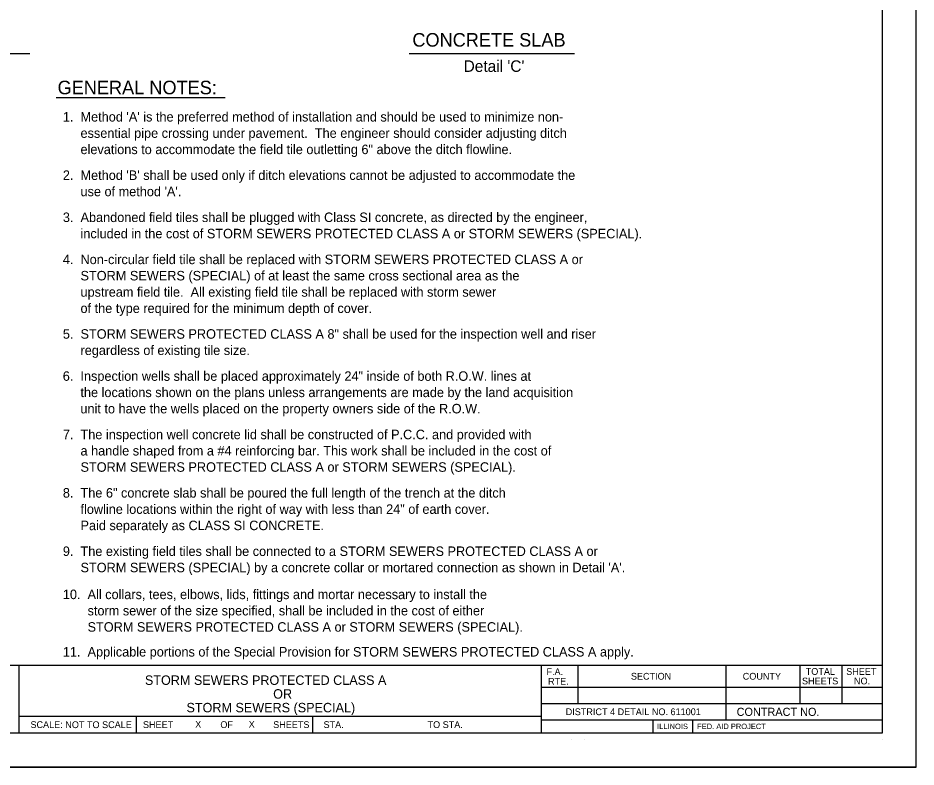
# Model space of a CAD drawing. Extents: x 0 to 2.83, y 0 to 1.83.
# Drawn here: x 1.73 to 2.833, y 0 to 0.92 of the extents above; entities that cross this region are included whole.
import ezdxf

# ---------------------------------------------------------------- set-up
doc = ezdxf.new("R2010")
doc.units = 0
for name, color, linetype in [('IDS_Notes', 7, 'Continuous'), ('RD_Pr_Roadway_Notes', 7, 'Continuous'), ('SH_General_Details', 7, 'Continuous'), ('SH_Printer_Plotting_Border', 7, 'Continuous')]:
    doc.layers.add(name, color=color, linetype=linetype)

msp = doc.modelspace()

# ---------------------------------------------------------------- linework, layer by layer
at = {"layer": 'RD_Pr_Roadway_Notes'}
for p, q in [((1.332, 0.8763), (1.7444, 0.8763)), ((2.2104, 0.8763), (2.4138, 0.8763)), ((1.7767, 0.8224), (1.9844, 0.8224))]:
    msp.add_line(p, q, dxfattribs=at)
at = {"layer": 'SH_General_Details'}
for p, q in [((2.8333, 0), (2.8333, 1.8333)), ((0.1667, 0.125), (2.7917, 0.125)), ((1.7312, 0.125), (1.7312, 0.0417)), ((2.3729, 0.125), (2.3729, 0.0417)), ((2.4179, 0.125), (2.4179, 0.0779)), ((2.5995, 0.125), (2.5995, 0.0579)), ((2.6905, 0.125), (2.6905, 0.0779)), ((2.7423, 0.125), (2.7423, 0.0779)), ((2.3729, 0.0979), (2.7917, 0.0979)), ((2.3729, 0.0779), (2.7917, 0.0779)), ((1.7312, 0.0625), (2.3729, 0.0625)), ((1.875, 0.0625), (1.875, 0.0417)), ((2.0917, 0.0625), (2.0917, 0.0417)), ((2.3729, 0.0579), (2.7917, 0.0579)), ((2.5101, 0.0579), (2.5101, 0.0417)), ((2.5585, 0.0579), (2.5585, 0.0417)), ((2.4095, 0.0333), (2.4095, 0.0333)), ((2.4262, 0.0333), (2.4262, 0.0333)), ((2.7917, 0.0333), (2.7917, 0.0333)), ((2.8333, 0), (0, 0))]:
    msp.add_line(p, q, dxfattribs=at)
msp.add_lwpolyline([(0.1667, 1.7917), (2.7917, 1.7917), (2.7917, 0.0417), (0.1667, 0.0417)], close=True, dxfattribs=at)
at = {"layer": 'SH_Printer_Plotting_Border'}
msp.add_lwpolyline([(0, 0), (2.8333, 0), (2.8333, 1.8333), (0, 1.8333)], close=True, dxfattribs=at)

# ---------------------------------------------------------------- texts
at = {"layer": 'IDS_Notes'}
for p in [(1.9477, 0.0483), (2.0134, 0.0483)]:
    msp.add_text('X', height=0.00833, dxfattribs=at).set_placement(p)
at = {"layer": 'RD_Pr_Roadway_Notes'}
for s, height, p in [('CONCRETE SLAB', 0.016667, (2.2145, 0.8847)), ("Detail 'C'", 0.01417, (2.2775, 0.8537)), ('GENERAL NOTES:', 0.016667, (1.7786, 0.8262)), ("1.  Method 'A' is the preferred method of installation and should be used to minimize non-", 0.011667, (1.7851, 0.7927)), ('     essential pipe crossing under pavement.  The engineer should consider adjusting ditch', 0.011667, (1.7851, 0.7727)), ('     elevations to accommodate the field tile outletting 6" above the ditch flowline.', 0.011667, (1.7851, 0.7527)), ("2.  Method 'B' shall be used only if ditch elevations cannot be adjusted to accommodate the", 0.011667, (1.7851, 0.721)), ("     use of method 'A'. ", 0.011667, (1.7851, 0.701)), ('3.  Abandoned field tiles shall be plugged with Class SI concrete, as directed by the engineer,', 0.011667, (1.7851, 0.6693)), ('     included in the cost of STORM SEWERS PROTECTED CLASS A or STORM SEWERS (SPECIAL). ', 0.011667, (1.7851, 0.6493)), ('4.  Non-circular field tile shall be replaced with STORM SEWERS PROTECTED CLASS A or', 0.011667, (1.7851, 0.6176)), ('     STORM SEWERS (SPECIAL) of at least the same cross sectional area as the', 0.011667, (1.7851, 0.5976)), ('     upstream field tile.  All existing field tile shall be replaced with storm sewer', 0.011667, (1.7851, 0.5776)), ('     of the type required for the minimum depth of cover.', 0.011667, (1.7851, 0.5576)), ('5.  STORM SEWERS PROTECTED CLASS A 8" shall be used for the inspection well and riser', 0.011667, (1.7851, 0.526)), ('     regardless of existing tile size.', 0.011667, (1.7851, 0.506)), ('6.  Inspection wells shall be placed approximately 24" inside of both R.O.W. lines at', 0.011667, (1.785, 0.4743)), ('     the locations shown on the plans unless arrangements are made by the land acquisition', 0.011667, (1.785, 0.4543)), ('     unit to have the wells placed on the property owners side of the R.O.W.', 0.011667, (1.785, 0.4343)), ('7.  The inspection well concrete lid shall be constructed of P.C.C. and provided with', 0.011667, (1.7851, 0.4026)), ('     a handle shaped from a #4 reinforcing bar. This work shall be included in the cost of', 0.011667, (1.7851, 0.3826)), ('     STORM SEWERS PROTECTED CLASS A or STORM SEWERS (SPECIAL).', 0.011667, (1.7851, 0.3626)), ('8.  The 6" concrete slab shall be poured the full length of the trench at the ditch', 0.011667, (1.7851, 0.3309)), ('     flowline locations within the right of way with less than 24" of earth cover.', 0.011667, (1.7851, 0.3109)), ('     Paid separately as CLASS SI CONCRETE.', 0.011667, (1.7851, 0.2909)), ('9.  The existing field tiles shall be connected to a STORM SEWERS PROTECTED CLASS A or', 0.011667, (1.7851, 0.2592)), ("     STORM SEWERS (SPECIAL) by a concrete collar or mortared connection as shown in Detail 'A'.", 0.011667, (1.7851, 0.2392)), ('10.  All collars, tees, elbows, lids, fittings and mortar necessary to install the', 0.011667, (1.7851, 0.2062)), ('       storm sewer of the size specified, shall be included in the cost of either', 0.011667, (1.7851, 0.1862)), ('       STORM SEWERS PROTECTED CLASS A or STORM SEWERS (SPECIAL).', 0.011667, (1.7851, 0.1662)), ('11.  Applicable portions of the Special Provision for STORM SEWERS PROTECTED CLASS A apply.', 0.011667, (1.7851, 0.1357))]:
    msp.add_text(s, height=height, dxfattribs=at).set_placement(p)
at = {"layer": 'SH_General_Details'}
for s, height, p in [('TOTAL', 0.00833, (2.6978, 0.1132)), ('SHEET', 0.00833, (2.7475, 0.1132)), ('STORM SEWERS PROTECTED CLASS A', 0.011573, (1.8859, 0.1009)), ('F.A.  ', 0.00833, (2.3793, 0.1129)), ('SECTION', 0.00833, (2.483, 0.1073)), ('COUNTY', 0.00833, (2.6204, 0.1073)), ('RTE.', 0.00833, (2.3812, 0.1012)), ('SHEETS', 0.00833, (2.6932, 0.1015)), ('NO.', 0.00833, (2.7571, 0.1015)), ('OR', 0.01157, (2.0435, 0.084)), ('STORM SEWERS (SPECIAL)', 0.011573, (1.937, 0.0672)), ('DISTRICT 4 DETAIL NO. 611001', 0.008333, (2.4029, 0.0637)), ('CONTRACT NO.      ', 0.01, (2.6129, 0.0628)), ('SCALE:          ', 0.008333, (1.7453, 0.0479)), ('NOT TO SCALE', 0.008333, (1.7881, 0.0478)), ('SHEET', 0.00833, (1.8835, 0.0479)), ('OF', 0.00833, (1.9786, 0.0479)), ('SHEETS', 0.00833, (2.0435, 0.0479)), ('STA.', 0.00833, (2.1054, 0.0479)), ('TO STA.', 0.00833, (2.2332, 0.0479)), ('ILLINOIS', 0.00667, (2.5152, 0.0466)), ('FED. AID PROJECT', 0.006667, (2.5644, 0.0466))]:
    msp.add_text(s, height=height, dxfattribs=at).set_placement(p)

doc.saveas('drawing.dxf')
